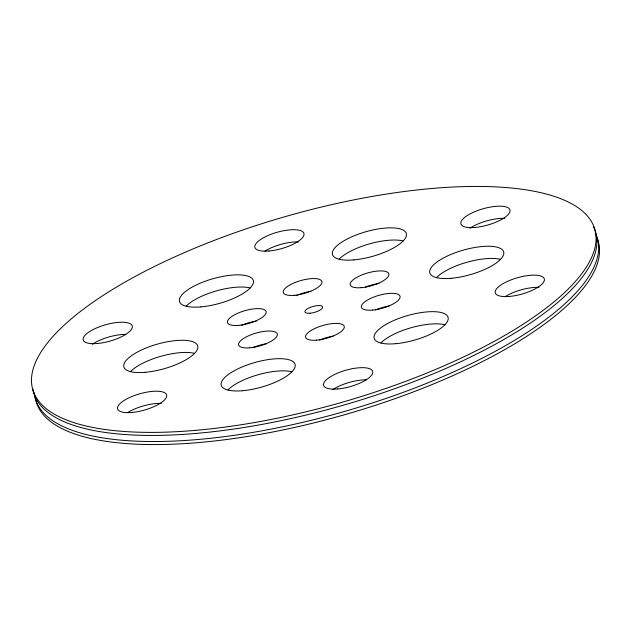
<?xml version="1.0" encoding="UTF-8"?>
<svg xmlns="http://www.w3.org/2000/svg" width="631" height="631" viewBox="0 0 631 631"><rect width="100%" height="100%" fill="white"/><g stroke="black" fill="none" stroke-linecap="round" stroke-linejoin="round"><path stroke-width="0.95" d="M595.23 232.855A292.232 97.071 -15.9 0 1 343.296 411.806A292.232 97.071 -15.9 0 1 34.232 392.9M596.098 235.899A292.232 97.071 -15.9 0 1 345.472 414.472A292.232 97.071 -15.9 0 1 35.202 396.86M593.495 226.766A292.232 97.071 -15.9 0 1 344.187 404.96A292.232 97.071 -15.9 0 1 32.725 388.633M227.957 389.919A38.388 12.754 -15.9 0 1 291.924 371.777M130.593 371.509A38.388 12.754 -15.9 0 1 194.569 353.368M186.208 306.098A38.388 12.754 -15.9 0 1 250.176 287.957M265.02 251.051A25.5 8.471 -15.9 0 1 298.637 241.91M339.178 259.096A38.388 12.754 -15.9 0 1 403.146 240.955M469.977 228.209A25.5 8.471 -15.9 0 1 504.666 218.373M436.542 277.506A38.388 12.754 -15.9 0 1 500.509 259.365M505.407 296.499A25.5 8.471 -15.9 0 1 539.024 287.357M375.406 309.995A20.074 6.665 -15.9 0 1 388.98 306.051M365.381 287.097A20.074 6.665 -15.9 0 1 379.034 283.445M296.16 295.718A20.074 6.665 -15.9 0 1 297.272 295.221M298.424 294.748A20.074 6.665 -15.9 0 1 310.854 291.277M241.484 325.296A20.074 6.665 -15.9 0 1 256.281 321.163M92.284 344.266A25.5 8.471 -15.9 0 1 125.703 334.391M127.714 412.548A25.5 8.471 -15.9 0 1 161.331 403.406M332.671 389.713A25.5 8.471 -15.9 0 1 366.09 379.838M380.927 342.917A38.388 12.754 -15.9 0 1 444.902 324.776M319.609 340.062A20.074 6.665 -15.9 0 1 333.192 336.118M252.652 347.713A20.074 6.665 -15.9 0 1 266.227 343.769M195.373 430.366A292.232 97.071 -15.9 0 0 594.907 229.676A292.232 97.071 -15.9 0 0 151.014 268.191A292.232 97.071 -15.9 0 0 195.373 430.366M242.604 390.715A38.388 12.754 -15.9 0 0 295.087 364.347A38.388 12.754 -15.9 0 0 236.775 369.411A38.388 12.754 -15.9 0 0 242.604 390.715M395.574 343.706A38.388 12.754 -15.9 0 0 448.065 317.346A38.388 12.754 -15.9 0 0 389.745 322.402A38.388 12.754 -15.9 0 0 395.574 343.706M451.189 278.295A38.388 12.754 -15.9 0 0 503.672 251.935A38.388 12.754 -15.9 0 0 445.36 256.991A38.388 12.754 -15.9 0 0 451.189 278.295M353.825 259.893A38.388 12.754 -15.9 0 0 406.309 233.525A38.388 12.754 -15.9 0 0 347.996 238.589A38.388 12.754 -15.9 0 0 353.825 259.893M200.847 306.895A38.388 12.754 -15.9 0 0 253.339 280.527A38.388 12.754 -15.9 0 0 195.026 285.591A38.388 12.754 -15.9 0 0 200.847 306.895M145.24 372.306A38.388 12.754 -15.9 0 0 197.724 345.938A38.388 12.754 -15.9 0 0 139.412 351.002A38.388 12.754 -15.9 0 0 145.24 372.306M316.573 340.156A20.074 6.665 -15.9 0 0 344.266 326.44A20.074 6.665 -15.9 0 0 313.962 328.893A20.074 6.665 -15.9 0 0 316.573 340.156M337.798 388.948A25.5 8.471 -15.9 0 0 372.661 371.438A25.5 8.471 -15.9 0 0 333.925 374.798A25.5 8.471 -15.9 0 0 337.798 388.948M372.361 310.089A20.074 6.665 -15.9 0 0 400.062 296.373A20.074 6.665 -15.9 0 0 369.75 298.826A20.074 6.665 -15.9 0 0 372.361 310.089M361.192 287.673A20.074 6.665 -15.9 0 0 388.893 273.949A20.074 6.665 -15.9 0 0 358.582 276.41A20.074 6.665 -15.9 0 0 361.192 287.673M294.235 295.324A20.074 6.665 -15.9 0 0 321.928 281.6A20.074 6.665 -15.9 0 0 291.625 284.06A20.074 6.665 -15.9 0 0 294.235 295.324M238.447 325.391A20.074 6.665 -15.9 0 0 266.14 311.667A20.074 6.665 -15.9 0 0 235.836 314.128A20.074 6.665 -15.9 0 0 238.447 325.391M249.616 347.807A20.074 6.665 -15.9 0 0 277.309 334.091A20.074 6.665 -15.9 0 0 246.997 336.544A20.074 6.665 -15.9 0 0 249.616 347.807M509.462 296.428A25.5 8.471 -15.9 0 0 544.324 278.918A25.5 8.471 -15.9 0 0 505.597 282.278A25.5 8.471 -15.9 0 0 509.462 296.428M475.104 227.444A25.5 8.471 -15.9 0 0 509.958 209.934A25.5 8.471 -15.9 0 0 471.231 213.294A25.5 8.471 -15.9 0 0 475.104 227.444M269.074 250.98A25.5 8.471 -15.9 0 0 303.937 233.47A25.5 8.471 -15.9 0 0 265.201 236.83A25.5 8.471 -15.9 0 0 269.074 250.98M97.411 343.501A25.5 8.471 -15.9 0 0 132.265 325.99A25.5 8.471 -15.9 0 0 93.538 329.35A25.5 8.471 -15.9 0 0 97.411 343.501M131.769 412.485A25.5 8.471 -15.9 0 0 166.631 394.974A25.5 8.471 -15.9 0 0 127.904 398.335A25.5 8.471 -15.9 0 0 131.769 412.485M310.002 313.228A9.205 3.06 -15.9 0 0 322.622 306.918A9.205 3.06 -15.9 0 0 308.677 308.094A9.205 3.06 -15.9 0 0 310.002 313.228"/></g></svg>
